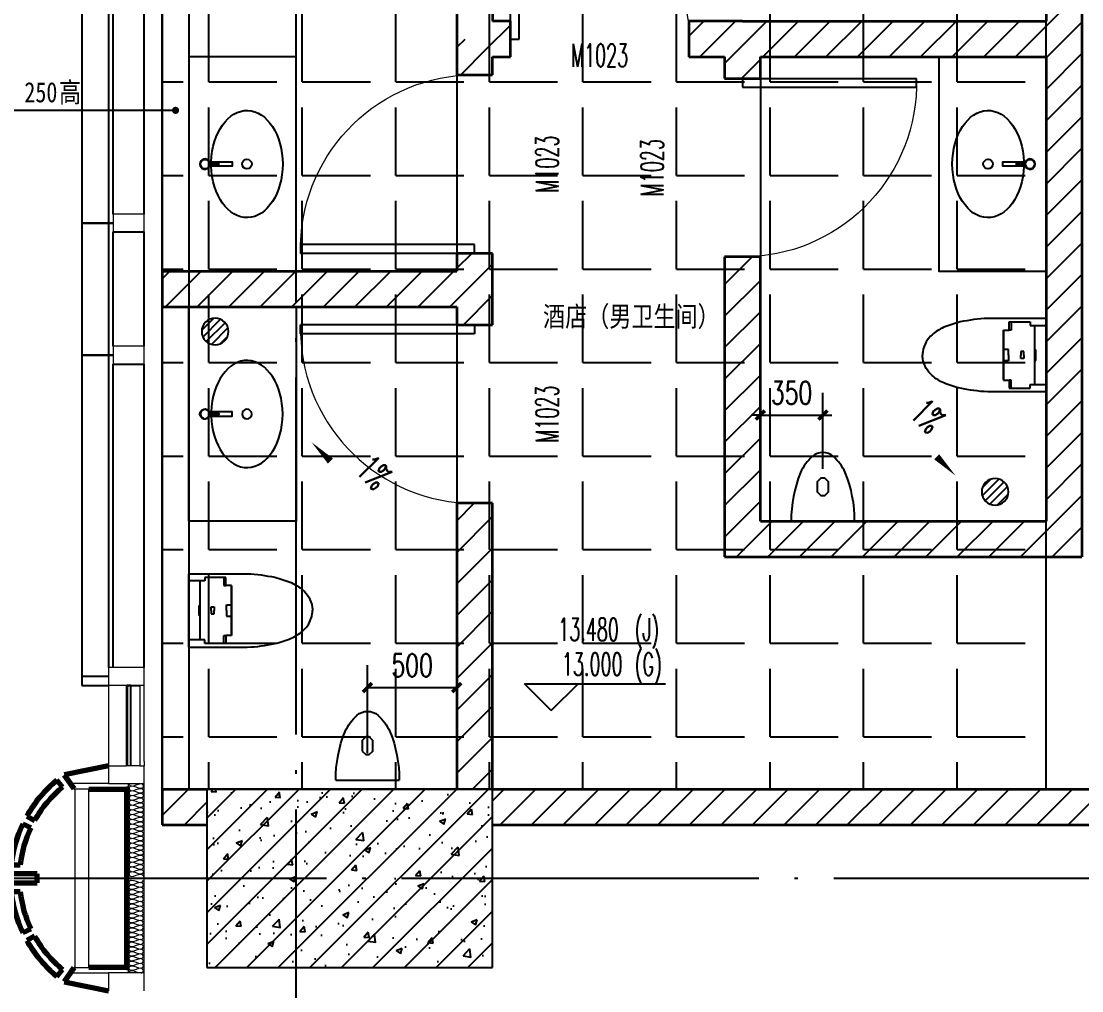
# Model space of a CAD drawing. Header units: millimetres. Extents: x 434053 to 1059003, y -2417481 to 936527.
# Drawn here: x 549291 to 555230, y -2137302 to -2131872 of the extents above; entities that cross this region are included whole.
import ezdxf

# ---------------------------------------------------------------- set-up
doc = ezdxf.new("R2010")
doc.units = ezdxf.units.MM
doc.header["$LTSCALE"] = 1000
doc.header["$MEASUREMENT"] = 0
doc.linetypes.add('DOTE', pattern=[2.42, 2, -0.2, 0.02, -0.2])
doc.layers.get('Defpoints').update_dxf_attribs({"color": 6})
for name, color, linetype in [('A-ANNO-DIMS', 3, 'Continuous'), ('A-ANNO-ELEV', 3, 'Continuous'), ('A-ANNO-LEAD', 3, 'Continuous'), ('A-AXIS', 16, 'DOTE'), ('A-COLS', 6, 'Continuous'), ('A-GLAZ', 4, 'Continuous'), ('A-WALL-PATT', 8, 'Continuous'), ('DIM_SYMB', 3, 'Continuous'), ('fur2023', 252, 'Continuous'), ('PUB_HATCH', 8, 'Continuous'), ('PUB_TEXT', 7, 'Continuous'), ('STAIR', 2, 'Continuous'), ('WINDOW', 4, 'Continuous'), ('WINDOW_TEXT', 7, 'Continuous')]:
    doc.layers.add(name, color=color, linetype=linetype)
for name, color, linetype, lineweight in [('A-ANNO-TEXT', 7, 'Continuous', 25), ('A-DETL-0001', 4, 'Continuous', 15), ('A-GENM', 2, 'Continuous', 70), ('A-GENM-PROJ', 2, 'Continuous', 25), ('A-GLAZ-PROJ', 2, 'Continuous', 25), ('A-WALL', 5, 'Continuous', 35)]:
    doc.layers.add(name, color=color, linetype=linetype, lineweight=lineweight)
doc.styles.add('_TCH_DIM', font='SIMPLEX.shx', dxfattribs={"width": 0.8, "height": 3, "bigfont": 'GBCBIG.shx'})
doc.styles.add('_TCH_DIM_T3', font='SIMPLEX', dxfattribs={"width": 0.705882, "bigfont": 'GBCBIG'})
doc.styles.add('_TCH_WINDOW', font='SIMPLEX.shx', dxfattribs={"width": 0.8, "height": 3.5, "bigfont": 'GBCBIG.shx'})
doc.styles.add('TITXV', font='', dxfattribs={"width": 0.8})
doc.styles.add('宋体', font='', dxfattribs={"width": 0.8})
doc.styles.get('TITXV').set_extended_font_data('SimSun')
doc.styles.get('宋体').set_extended_font_data('SimSun')
doc.dimstyles.new('_TCH_ARCH&&50', dxfattribs={"dimtxt": 127.5, "dimasz": 50, "dimexe": 125, "dimexo": 150, "dimgap": 61.25, "dimtad": 1, "dimdec": 0, "dimzin": 0, "dimdsep": 46, "dimtxsty": '_TCH_DIM_T3', "dimblk": 'ARCHTICK', "dimcen": 0.09, "dimclrt": 7, "dimazin": 2, "dimtfac": 1, "dimtdec": 0, "dimtix": 1, "dimtmove": 2, "dimatfit": 3, "dimfxl": 1, "dimtolj": 1, "dimtzin": 0, "dimarcsym": 0})
pattern_1 = [(45, (-1713816.56, -1462893.01), (-88.388383, 88.388383), [])]

# ---------------------------------------------------------------- blocks, each defined once
blk = doc.blocks.new('A$C3E4953DA')
at = {"layer": 'A-AXIS'}
for p, q in [((-1950.7, -5859), (-1950.7, 16732.8)), ((-6200, -4243.7), (3500, -4243.7))]:
    blk.add_line(p, q, dxfattribs=at)
blk = doc.blocks.new('FO-Exterior Column FULL - FO-Exterior Column FULL-4205815-800_Module Plan-APT')
at = {"layer": 'A-GENM'}
for p, q in [((25, 599.6), (-25, 599.6)), ((-25, 599.6), (-25, 399.6)), ((25, 399.6), (25, 599.6)), ((-75, 494.9), (-75, 545.2)), ((75, 545.2), (75, 494.9)), ((-304, 480.9), (-282.7, 435.7)), ((282.7, 435.7), (304, 480.9)), ((-324, 414.4), (-348.5, 458)), ((348.5, 458), (324, 414.4)), ((-25, 399.6), (25, 399.6)), ((-580.2, 249.1), (-629.9, 0)), ((-502.1, 193.8), (-580.2, 249.1)), ((-549.6, 289.3), (-510.9, 257.6)), ((580.2, 249.1), (502.1, 193.8)), ((510.9, 257.6), (549.6, 289.3)), ((630, -0.1), (580.2, 249.1)), ((-500, -110), (-500, 109.7)), ((500, 109.7), (500, -110)), ((500, -100.4), (-500, -100.4)), ((-500, -100.4), (-500, -110)), ((500, -110), (500, -100.4))]:
    blk.add_line(p, q, dxfattribs=at)
for radius, start, end in [(711.1, 96.05696, 115.31585), (711.1, 64.68415, 83.94304), (661.1, 96.51696, 115.31585), (661.1, 64.68415, 83.48304), (711.1, 119.34461, 140.61064), (711.1, 39.38936, 60.65539), (661.1, 119.34461, 140.61072), (661.1, 39.38928, 60.65539)]:
    blk.add_arc((0, -161.9), radius, start, end, dxfattribs=at)
blk = doc.blocks.new('FO-Vision _ Louver_updated - 150 Spacing-V148-800_Module Plan-APT')
at = {"layer": 'A-GLAZ'}
for p, q in [((-1125, 25), (-1125, 200)), ((675, 100), (675, 175.2)), ((1124.9, 125), (675, 125)), ((675, 125), (675, 105)), ((675, 105), (1124.9, 105)), ((-1175, 25), (-1175, 0)), ((-1175, 0), (574.9, 0)), ((574.9, 25), (-1125.1, 25)), ((625, 0), (625, -150)), ((675, -150), (675, 0)), ((625, -150), (675, -150))]:
    blk.add_line(p, q, dxfattribs=at)
at = {"layer": 'A-GLAZ-PROJ'}
for p, q in [((574.9, 200), (-1125, 200)), ((-1175, -150), (-1175, 0)), ((-1175, -150), (625, -150))]:
    blk.add_line(p, q, dxfattribs=at)
blk = doc.blocks.new('FO-Vision Panels - Regular-V149-800_Module Plan-APT')
at = {"layer": 'A-GLAZ'}
for p, q in [((370, 0), (-370, 0)), ((-370, 0), (-370, -25)), ((370, -25), (370, 0)), ((-319.9, -25), (320.1, -25)), ((320, -25), (320, -200))]:
    blk.add_line(p, q, dxfattribs=at)
at = {"layer": 'A-GLAZ-PROJ'}
for p, q in [((-370, 0), (-370, 150)), ((370, 150), (-370, 150)), ((370, 150), (370, 0)), ((-319.9, -200), (320, -200))]:
    blk.add_line(p, q, dxfattribs=at)
blk = doc.blocks.new('FO-Vision _ Louver_updated - 150 Spacing-V150-800_Module Plan-APT')
at = {"layer": 'A-GLAZ'}
for p, q in [((675, 150), (625, 150)), ((625, 150), (625, 0)), ((675, -0.2), (675, 150)), ((575.1, 0), (-1175, 0)), ((-1175, 0), (-1175, -25)), ((-1124.9, -25), (575.1, -25)), ((575, -25), (575, -200)), ((1125.1, -105), (675.1, -105)), ((675.1, -125), (1125.1, -125))]:
    blk.add_line(p, q, dxfattribs=at)
at = {"layer": 'A-GLAZ-PROJ'}
for p, q in [((-1175, 0), (-1175, 150)), ((625, 150), (-1175, 150)), ((-1124.9, -200), (575, -200))]:
    blk.add_line(p, q, dxfattribs=at)
blk = doc.blocks.new('dgasdgghOval Sink 1')
blk.add_line((-12.3, -25.6), (-12.3, -36.1))
at = {"ltscale": 0.3}
for points in [[(12.4, -25.6), (12.4, -151.8), (-12.3, -151.8), (-12.3, -25.6)], [(-3.2, -25.8), (-3.2, -78), (3.3, -78), (3.3, -25.8)]]:
    blk.add_lwpolyline(points, dxfattribs=at)
for centre, radius in [((0, 0), 26), ((0, -235), 26.7)]:
    blk.add_circle(centre, radius, dxfattribs=at)
blk.add_arc((0, 0), 28.6, 295.583, 244.417, dxfattribs=at)
at = {"ltscale": 0.3, "extrusion": (0, 0, -1)}
blk.add_ellipse((0, -235), major_axis=(-300, 0), ratio=0.666667, start_param=1.611975, end_param=7.812803, dxfattribs=at)
blk = doc.blocks.new('dgasdgghVanity 1')
blk.add_lwpolyline([(0, 1200), (0, 0), (600, 0), (600, 1200)], close=True)
at = {"layer": 'fur2023', "rotation": 270}
blk.add_blockref('dgasdgghOval Sink 1', (510, 600), dxfattribs=at)
blk = doc.blocks.new('dgasdgghCES9786-2')
for p, q in [((0, 205.7), (328.7, 205.7)), ((0, 205.7), (0, -205.7)), ((196.7, 185.5), (89.9, 185.5)), ((89.9, 185.5), (89.9, 165.1)), ((89.9, 185.5), (89.9, 165.1)), ((208.7, 185.5), (196.7, 185.5)), ((196.7, 185.5), (196.7, 139.9)), ((208.7, 139.9), (208.7, 185.5)), ((89.9, 165.1), (0, 165.1)), ((89.9, 165.1), (0, 165.1)), ((62.8, 165.1), (62.8, -165.1)), ((196.7, 139.9), (208.7, 139.9)), ((240, 139.9), (208.7, 139.9)), ((240, -137.4), (240, 139.9)), ((240, 137.4), (240, -139.9)), ((57.8, 27.4), (57.8, -27.4)), ((126, 0), (126, 19.6)), ((126, 19.6), (142.9, 19.6)), ((126, 0), (126, -19.6)), ((142.9, 19.6), (142.9, 0)), ((142.9, -19.6), (142.9, 0)), ((210.8, 0), (210.8, 32.1)), ((210.8, 32.1), (240, 32.1)), ((210.8, 0), (210.8, -32.1)), ((126, -19.6), (142.9, -19.6)), ((210.8, -32.1), (240, -32.1)), ((89.9, -165.1), (0, -165.1)), ((89.9, -185.5), (89.9, -165.1)), ((196.7, -185.5), (196.7, -139.9)), ((196.7, -139.9), (208.7, -139.9)), ((240, -139.9), (208.7, -139.9)), ((208.7, -139.9), (208.7, -185.5)), ((0, -205.7), (328.7, -205.7)), ((196.7, -185.5), (89.9, -185.5)), ((208.7, -185.5), (196.7, -185.5))]:
    blk.add_line(p, q)
at = {"elevation": 0}
for points in [[(328.7, 205.7, -0.036975), (483.7, 185.8, -0.031573), (576.5, 155.9, -0.063048), (640.8, 114.5, -0.079558), (674.9, 74.1, -0.085202), (694.7, 19, -0.029079), (695, 0, -0.420896)], [(328.7, -205.7, 0.036975), (483.7, -185.8, 0.031573), (576.5, -155.9, 0.063048), (640.8, -114.5, 0.079558), (674.9, -74.1, 0.085202), (694.7, -19, 0.029079), (695, 0, 0.420896)]]:
    blk.add_lwpolyline(points, format="xyb", dxfattribs=at)
for points in [[(62.8, 33), (57.6, 27.1)], [(62.8, -33), (57.6, -27.1)]]:
    blk.add_lwpolyline(points, dxfattribs=at)
blk = doc.blocks.new('dgasdgghA$C0C2312E7')
blk.add_line((177.5, 0), (-177.5, 0))
blk.add_lwpolyline([(177.5, 0, 0.098836), (125.5, 272.2, 0.0609), (125.5, 272.2, 0.102065), (59, 362.4, 0.185058), (0, 385, 0.185058), (-59, 362.4, 0.102065), (-125.5, 272.2, 0.0609), (-125.5, 272.2, 0.098836), (-177.5, 0, 0.047209)], format="xyb")
blk.add_lwpolyline([(30, 162.5), (10, 142.5), (-10, 142.5), (-30, 162.5), (-30, 222.5), (-10, 242.5), (10, 242.5), (30, 222.5)], close=True)
blk = doc.blocks.new('adfasdfdgdf')
at = {"layer": 'fur2023', "rotation": 180}
blk.add_blockref('dgasdgghVanity 1', (-4200, 1875.7, 0), dxfattribs=at)
at = {"layer": 'fur2023'}
for name, p in [('dgasdgghVanity 1', (-600, 675.7, 0)), ('dgasdgghA$C0C2312E7', (-1250, -724.3, 0))]:
    blk.add_blockref(name, p, dxfattribs=at)
at = {"layer": 'fur2023', "xscale": -1}
for name, p in [('dgasdgghVanity 1', (-4200, -724.3, 0)), ('dgasdgghA$C0C2312E7', (-3800, -2174.3, 0))]:
    blk.add_blockref(name, p, dxfattribs=at)
at = {"layer": 'fur2023', "extrusion": (0.103799, -1.33851e-13, -0.994598), "xscale": -1, "rotation": 89.99999925633087}
blk.add_blockref('dgasdgghCES9786-2', (205.7, 0), dxfattribs=at)
at = {"layer": 'fur2023', "extrusion": (-0.103799, -1.33407e-13, -0.994598), "rotation": 270.000000743669}
blk.add_blockref('dgasdgghCES9786-2', (1224.3, 4774.1, 498.2), dxfattribs=at)
blk = doc.blocks.new('fdshf')
at = {"layer": 'STAIR'}
h = blk.add_hatch(dxfattribs=at)
h.set_pattern_fill('ANSI31', color=8, scale=20, style=0)
h.set_pattern_definition([(45, (-83487.75, 15410.437), (-22.45064, 22.45064), [])])
edge = h.paths.add_edge_path()
edge.add_arc((0, 0), 75, 0, 360)
blk.add_circle((0, 0), 75, dxfattribs=at)
blk = doc.blocks.new('_ArchTick')
at = {"color": 0, "linetype": 'ByBlock', "const_width": 0.4}
blk.add_lwpolyline([(-0.5, -0.5), (0.5, 0.5)], dxfattribs=at)
blk = doc.blocks.new('*D835')
at = {"layer": 'A-ANNO-DIMS', "color": 0, "lineweight": -2, "transparency": 16777216}
for p, q in [((553429.8, -2134379.2), (553429.8, -2133952.7)), ((553779.8, -2134379.2), (553779.8, -2133952.7)), ((553429.8, -2134077.7), (553379.8, -2134077.7)), ((553429.8, -2134077.7), (553779.8, -2134077.7)), ((553779.8, -2134077.7), (553829.8, -2134077.7))]:
    blk.add_line(p, q, dxfattribs=at)
at = {"layer": 'Defpoints', "color": 0, "transparency": 16777216}
for p in [(553779.8, -2134077.7), (553429.8, -2134529.2), (553779.8, -2134529.2)]:
    blk.add_point(p, dxfattribs=at)
at = {"layer": 'A-ANNO-DIMS', "color": 0, "lineweight": -2, "transparency": 16777216, "xscale": 50, "yscale": 50, "zscale": 50}
blk.add_blockref('_ArchTick', (553429.8, -2134077.7), dxfattribs=at)
at = {"layer": 'A-ANNO-DIMS', "color": 0, "lineweight": -2, "transparency": 16777216, "xscale": 50, "yscale": 50, "zscale": 50, "rotation": 180}
blk.add_blockref('_ArchTick', (553779.8, -2134077.7), dxfattribs=at)
at = {"layer": 'A-ANNO-DIMS', "color": 7, "transparency": 16777216, "insert": (553604.8, -2133952.7), "char_height": 127.5, "attachment_point": 5, "style": '_TCH_DIM_T3'}
blk.add_mtext('\\A1;350', dxfattribs=at)
blk = doc.blocks.new('*D836')
at = {"layer": 'A-ANNO-DIMS', "color": 0, "lineweight": -2, "transparency": 16777216}
for p, q in [((551229.8, -2135971.7), (551229.8, -2135478.9)), ((551729.8, -2135971.7), (551729.8, -2135478.9)), ((551229.8, -2135603.9), (551729.8, -2135603.9))]:
    blk.add_line(p, q, dxfattribs=at)
at = {"layer": 'Defpoints', "color": 0, "transparency": 16777216}
for p in [(551729.8, -2135603.9), (551229.8, -2136121.7), (551729.8, -2136121.7)]:
    blk.add_point(p, dxfattribs=at)
at = {"layer": 'A-ANNO-DIMS', "color": 0, "lineweight": -2, "transparency": 16777216, "xscale": 50, "yscale": 50, "zscale": 50, "rotation": 180}
blk.add_blockref('_ArchTick', (551229.8, -2135603.9), dxfattribs=at)
at = {"layer": 'A-ANNO-DIMS', "color": 0, "lineweight": -2, "transparency": 16777216, "xscale": 50, "yscale": 50, "zscale": 50}
blk.add_blockref('_ArchTick', (551729.8, -2135603.9), dxfattribs=at)
at = {"layer": 'A-ANNO-DIMS', "color": 7, "transparency": 16777216, "insert": (551479.8, -2135478.9), "char_height": 127.5, "attachment_point": 5, "style": '_TCH_DIM_T3'}
blk.add_mtext('\\A1;500', dxfattribs=at)
blk = doc.blocks.new('$DorLib2D$00000001')
for p, q in [((0.45, 0.975), (0.5, 0.975)), ((0.45, 0), (0.45, 0.975)), ((0.5, 0), (0.5, 0.975)), ((0.5, 0), (0.45, 0))]:
    blk.add_line(p, q)
at = {"lineweight": 13}
blk.add_arc((0.475, 0), 0.975, 91.46928, 180, dxfattribs=at)

msp = doc.modelspace()

# ---------------------------------------------------------------- hatches: boundary and pattern name
at = {"layer": 'A-WALL-PATT'}
h = msp.add_hatch(dxfattribs=at)
h.set_pattern_fill('普通砖', color=256, scale=50, style=0)
h.set_pattern_definition(pattern_1)
h.paths.add_polyline_path([(555096.4, -2130171.7), (555029.8, -2130271.7), (555029.8, -2131871.7), (555096.4, -2131971.7), (555229.8, -2131971.7), (555229.8, -2130171.7)])
h = msp.add_hatch(dxfattribs=at)
h.set_pattern_fill('普通砖', color=256, scale=50, style=0)
h.set_pattern_definition(pattern_1)
h.paths.add_polyline_path([(551929.8, -2132071.7), (552029.8, -2132071.7), (552029.8, -2131871.7), (551929.8, -2131871.7), (551863.1, -2131971.7)])
h = msp.add_hatch(dxfattribs=at)
h.set_pattern_fill('普通砖', color=256, scale=50, style=0)
h.set_pattern_definition(pattern_1)
h.paths.add_polyline_path([(553329.8, -2131871.7), (553029.8, -2131871.7), (553029.8, -2132071.7), (553229.8, -2132071.7), (553329.8, -2132005)])
h = msp.add_hatch(dxfattribs=at)
h.set_pattern_fill('普通砖', color=256, scale=50, style=0)
h.set_pattern_definition(pattern_1)
h.paths.add_polyline_path([(553329.8, -2132005), (553429.8, -2132071.7), (555029.8, -2132071.7), (555096.4, -2131971.7), (555029.8, -2131871.7), (553329.8, -2131871.7)])
h = msp.add_hatch(dxfattribs=at)
h.set_pattern_fill('普通砖', color=256, scale=50, style=0)
h.set_pattern_definition(pattern_1)
h.paths.add_polyline_path([(551729.8, -2131971.7), (551729.8, -2132171.7), (551929.8, -2132171.7), (551929.8, -2132071.7), (551863.1, -2131971.7)])
h = msp.add_hatch(dxfattribs=at)
h.set_pattern_fill('普通砖', color=256, scale=50, style=0)
h.set_pattern_definition(pattern_1)
h.paths.add_polyline_path([(553229.8, -2132071.7), (553229.8, -2132191.8), (553429.8, -2132191.8), (553429.8, -2132071.7), (553329.8, -2132005)])
h = msp.add_hatch(dxfattribs=at)
h.set_pattern_fill('普通砖', color=256, scale=50, style=0)
h.set_pattern_definition(pattern_1)
h.paths.add_polyline_path([(555096.4, -2131971.7), (555029.8, -2132071.7), (555029.8, -2134671.7), (555229.8, -2134871.7), (555229.8, -2131971.7)])
h = msp.add_hatch(dxfattribs=at)
h.set_pattern_fill('普通砖', color=256, scale=50, style=0)
h.set_pattern_definition(pattern_1)
h.paths.add_polyline_path([(551929.8, -2133371.7), (551929.8, -2133171.7), (551729.8, -2133171.7), (551729.8, -2133271.7), (551796.4, -2133371.7)])
h = msp.add_hatch(dxfattribs=at)
h.set_pattern_fill('普通砖', color=256, scale=50, style=0)
h.set_pattern_definition(pattern_1)
h.paths.add_polyline_path([(553429.8, -2134671.7), (553429.8, -2133191.8), (553229.8, -2133191.8), (553229.8, -2134871.7)])
h = msp.add_hatch(dxfattribs=at)
h.set_pattern_fill('普通砖', color=256, scale=50, style=0)
h.set_pattern_definition(pattern_1)
h.paths.add_polyline_path([(550079.8, -2133471.7), (551729.8, -2133471.7), (551796.4, -2133371.7), (551729.8, -2133271.7), (550079.8, -2133271.7)])
h = msp.add_hatch(dxfattribs=at)
h.set_pattern_fill('普通砖', color=256, scale=50, style=0)
h.set_pattern_definition(pattern_1)
h.paths.add_polyline_path([(551729.8, -2133471.7), (551729.8, -2133571.7), (551929.8, -2133571.7), (551929.8, -2133371.7), (551796.4, -2133371.7)])
h = msp.add_hatch(dxfattribs=at)
h.set_pattern_fill('普通砖', color=256, scale=50, style=0)
h.set_pattern_definition(pattern_1)
h.paths.add_polyline_path([(551729.8, -2136171.7), (551929.8, -2136171.7), (551929.8, -2134571.7), (551729.8, -2134571.7)])
h = msp.add_hatch(dxfattribs=at)
h.set_pattern_fill('普通砖', color=256, scale=50, style=0)
h.set_pattern_definition(pattern_1)
h.paths.add_polyline_path([(553429.8, -2134671.7), (553229.8, -2134871.7), (555229.8, -2134871.7), (555029.8, -2134671.7)])
h = msp.add_hatch(dxfattribs=at)
h.set_pattern_fill('普通砖', color=256, scale=50, style=0)
h.set_pattern_definition(pattern_1)
h.paths.add_polyline_path([(550329.8, -2136371.7), (550329.8, -2136171.7), (550079.8, -2136171.7), (550079.8, -2136371.7)])
h = msp.add_hatch(dxfattribs=at)
h.set_pattern_fill('钢筋混凝土', color=256, scale=50, style=0)
h.set_pattern_definition([(45, (-1713816.56, -1462982.77), (-88.3883476, 88.3883476), []), (50, (-1713816.56, -1462982.77), (358.63009, -31.376067), [37.5, -412.5]), (355, (-1713816.56, -1462982.77), (-69.375667, 376.096067), [30, -330]), (100.4514, (-1713786.68, -1462985.4), (289.25469, 344.71977), [31.870095, -350.571056]), (46.1842, (-1713816.56, -1462882.77), (533.620524, -82.75951), [56.25, -618.75]), (96.6356, (-1713772.1, -1462889.67), (467.33135, 487.05894), [47.80514, -525.8565]), (351.1842, (-1713816.56, -1462882.77), (467.33097, 487.0593), [45, -495]), (21, (-1713766.56, -1462907.77), (298.453526, -201.309445), [37.5, -412.5]), (326, (-1713766.56, -1462907.77), (121.657666, 362.57502), [30, -330]), (71.4514, (-1713741.7, -1462924.55), (420.111314, 161.26525), [31.870095, -350.571056]), (37.5, (-1713816.56, -1462982.77), (6.079928, 166.446927), [0, -326, 0, -335, 0, -331.25]), (7.5, (-1713816.56, -1462982.77), (131.534769, 197.205856), [0, -191, 0, -318.5, 0, -126.25]), (327.5, (-1713928.06, -1462982.77), (266.911218, -11.277436), [0, -125, 0, -390, 0, -517.5]), (317.5, (-1713978.06, -1462982.77), (291.593085, 50.052491), [0, -162.5, 0, -259, 0, -367.5])])
h.paths.add_polyline_path([(550329.8, -2137171.7), (551929.8, -2137171.7), (551929.8, -2136171.7), (550329.8, -2136171.7)])
h = msp.add_hatch(dxfattribs=at)
h.set_pattern_fill('普通砖', color=256, scale=50, style=0)
h.set_pattern_definition(pattern_1)
h.paths.add_polyline_path([(551929.8, -2136171.7), (551929.8, -2136371.7), (556280.4, -2136371.7), (556280.4, -2136171.7)])
at = {"layer": 'PUB_HATCH'}
h = msp.add_hatch(dxfattribs=at)
h.set_pattern_fill('ANGLE', color=256, scale=150)
h.set_pattern_definition([(0, (-12007467.05, -2028484.8), (0, 523.875), [381, -142.875]), (90, (-12007467.05, -2028484.8), (-523.875, 3e-14), [381, -142.875])])
h.paths.add_polyline_path([(555029.8, -2128121.7), (551029.8, -2128121.7), (551029.8, -2129571.7), (550079.8, -2129571.7), (550079.8, -2136171.7), (555029.8, -2136171.7)])

# ---------------------------------------------------------------- linework, layer by layer
msp.add_lwpolyline([(550079.8, -2130571.7), (550229.8, -2130571.7), (550229.8, -2136171.7), (550079.8, -2136171.7)], close=True)
at = {"layer": 'A-ANNO-ELEV'}
for p, q in [((552259, -2135731.7), (552109, -2135581.7)), ((552109, -2135581.7), (552898.3, -2135581.7)), ((552259, -2135731.7), (552409, -2135581.7))]:
    msp.add_line(p, q, dxfattribs=at)
at = {"layer": 'A-ANNO-LEAD'}
for p, q in [((549699.4, -2132371), (548485.5, -2132371)), ((550155.1, -2132371), (549699.4, -2132371)), ((550155.1, -2132371), (549699.4, -2132371))]:
    msp.add_line(p, q, dxfattribs=at)
at = {"layer": 'A-ANNO-LEAD', "const_width": 20}
msp.add_lwpolyline([(550165.1, -2132371, 1), (550145.1, -2132371, 1)], format="xyb", close=True, dxfattribs=at)
msp.add_lwpolyline([(550165.1, -2132371, 1), (550145.1, -2132371, 1)], format="xyb", close=True, dxfattribs=at)
at = {"layer": 'A-COLS'}
for p, q in [((551929.8, -2136171.7), (550329.8, -2136171.7)), ((550329.8, -2136171.7), (550329.8, -2137171.7)), ((551929.8, -2137171.7), (551929.8, -2136171.7)), ((550329.8, -2137171.7), (551929.8, -2137171.7))]:
    msp.add_line(p, q, dxfattribs=at)
at = {"layer": 'A-DETL-0001'}
for p, q in [((549979.8, -2132951.7), (549804.8, -2132951.7)), ((549804.8, -2132951.7), (549804.8, -2133051.7)), ((549979.8, -2133051.7), (549979.8, -2132951.7)), ((549804.8, -2133051.7), (549979.8, -2133051.7)), ((549804.8, -2133691.7), (549804.8, -2133791.7)), ((549979.8, -2133691.7), (549804.8, -2133691.7)), ((549979.8, -2133791.7), (549979.8, -2133691.7)), ((549804.8, -2133791.7), (549979.8, -2133791.7)), ((549779.8, -2135491.7), (549779.8, -2135591.7)), ((549979.8, -2135491.7), (549779.8, -2135491.7)), ((549979.8, -2135591.7), (549979.8, -2135491.7)), ((549879.8, -2135591.7), (549779.8, -2135591.7)), ((549779.8, -2135591.7), (549779.8, -2136041.7)), ((549879.8, -2135591.7), (549955, -2135591.7)), ((549879.8, -2136041.7), (549879.8, -2135591.7)), ((549955, -2135591.7), (549955, -2136041.7)), ((549979.8, -2135591.7), (549955, -2135591.7)), ((549979.8, -2136016.8), (549979.8, -2135591.7)), ((549779.8, -2136041.7), (549779.8, -2136141.7)), ((549779.8, -2136041.7), (549879.8, -2136041.7)), ((549955, -2136041.7), (549879.8, -2136041.7)), ((549955, -2136041.7), (549979.8, -2136041.7)), ((549979.8, -2136016.8), (549979.8, -2136041.6)), ((549979.8, -2136141.7), (549979.8, -2136041.7)), ((549779.8, -2136141.7), (549566.3, -2136141.7)), ((549566.3, -2136141.7), (549587.5, -2136171.6)), ((549587.5, -2136171.6), (549590.1, -2136171.6)), ((549670.1, -2136171.6), (549590.1, -2136171.6)), ((549590.1, -2136171.6), (549590.1, -2136671.6)), ((549670.1, -2136171.6), (549889.8, -2136171.6)), ((549670.1, -2136671.6), (549670.1, -2136171.6)), ((549779.8, -2136141.7), (549979.8, -2136141.7)), ((549889.8, -2136141.7), (549889.8, -2136671.7)), ((549979.8, -2136671.7), (549979.8, -2136141.7)), ((549590.1, -2136671.8), (549590.1, -2137171.8)), ((549670.1, -2137171.8), (549670.1, -2136671.8)), ((549889.8, -2136671.7), (549889.8, -2137201.7)), ((549979.8, -2137201.7), (549979.8, -2136671.7)), ((549587.5, -2137171.8), (549566.3, -2137201.7)), ((549590.1, -2137171.8), (549587.5, -2137171.8)), ((549590.1, -2137171.8), (549670.1, -2137171.8)), ((549889.8, -2137171.8), (549670.1, -2137171.8)), ((549566.3, -2137201.7), (549779.8, -2137201.7)), ((549979.8, -2137201.7), (549779.8, -2137201.7)), ((549779.8, -2137201.7), (549779.8, -2137301.7)), ((549979.8, -2137301.7), (549979.8, -2137201.7))]:
    msp.add_line(p, q, dxfattribs=at)
for points in [[(549894.8, -2136141.7), (549894.8, -2136148), (549901.8, -2136155), (549908.1, -2136155)], [(549908.1, -2136155), (549901.8, -2136155), (549887.7, -2136168.4), (549901.8, -2136181.7), (549908.1, -2136181.7)], [(549908.1, -2136155), (549926.4, -2136155), (549943.1, -2136141.7), (549961.4, -2136141.7)], [(549961.4, -2136168.4), (549943.1, -2136168.4), (549926.4, -2136155), (549908.1, -2136155)], [(549908.1, -2136181.7), (549926.4, -2136181.7), (549943.1, -2136168.4), (549961.4, -2136168.4)], [(549961.4, -2136141.7), (549967.7, -2136141.7), (549981.8, -2136155), (549967.7, -2136168.4), (549961.4, -2136168.4)], [(549961.4, -2136168.4), (549967.7, -2136168.4), (549981.8, -2136181.7), (549967.7, -2136195), (549961.4, -2136195)], [(549908.1, -2136181.7), (549901.8, -2136181.7), (549887.7, -2136195), (549901.8, -2136208.4), (549908.1, -2136208.4)], [(549908.1, -2136208.4), (549901.8, -2136208.4), (549887.7, -2136221.7), (549901.8, -2136235), (549908.1, -2136235)], [(549908.1, -2136235), (549901.8, -2136235), (549887.7, -2136248.4), (549901.8, -2136261.7), (549908.1, -2136261.7)], [(549961.4, -2136195), (549943.1, -2136195), (549926.4, -2136181.7), (549908.1, -2136181.7)], [(549908.1, -2136208.4), (549926.4, -2136208.4), (549943.1, -2136195), (549961.4, -2136195)], [(549961.4, -2136221.7), (549943.1, -2136221.7), (549926.4, -2136208.4), (549908.1, -2136208.4)], [(549908.1, -2136235), (549926.4, -2136235), (549943.1, -2136221.7), (549961.4, -2136221.7)], [(549961.4, -2136248.4), (549943.1, -2136248.4), (549926.4, -2136235), (549908.1, -2136235)], [(549961.4, -2136195), (549967.7, -2136195), (549981.8, -2136208.4), (549967.7, -2136221.7), (549961.4, -2136221.7)], [(549961.4, -2136221.7), (549967.7, -2136221.7), (549981.8, -2136235), (549967.7, -2136248.4), (549961.4, -2136248.4)], [(549908.1, -2136261.7), (549901.8, -2136261.7), (549887.7, -2136275), (549901.8, -2136288.4), (549908.1, -2136288.4)], [(549908.1, -2136288.4), (549901.8, -2136288.4), (549887.7, -2136301.7), (549901.8, -2136315), (549908.1, -2136315)], [(549908.1, -2136261.7), (549926.4, -2136261.7), (549943.1, -2136248.4), (549961.4, -2136248.4)], [(549961.4, -2136275), (549943.1, -2136275), (549926.4, -2136261.7), (549908.1, -2136261.7)], [(549908.1, -2136288.4), (549926.4, -2136288.4), (549943.1, -2136275), (549961.4, -2136275)], [(549961.4, -2136301.7), (549943.1, -2136301.7), (549926.4, -2136288.4), (549908.1, -2136288.4)], [(549961.4, -2136248.4), (549967.7, -2136248.4), (549981.8, -2136261.7), (549967.7, -2136275), (549961.4, -2136275)], [(549961.4, -2136275), (549967.7, -2136275), (549981.8, -2136288.4), (549967.7, -2136301.7), (549961.4, -2136301.7)], [(549908.1, -2136315), (549901.8, -2136315), (549887.7, -2136328.4), (549901.8, -2136341.7), (549908.1, -2136341.7)], [(549908.1, -2136341.7), (549901.8, -2136341.7), (549887.7, -2136355), (549901.8, -2136368.4), (549908.1, -2136368.4)], [(549908.1, -2136315), (549926.4, -2136315), (549943.1, -2136301.7), (549961.4, -2136301.7)], [(549961.4, -2136328.4), (549943.1, -2136328.4), (549926.4, -2136315), (549908.1, -2136315)], [(549908.1, -2136341.7), (549926.4, -2136341.7), (549943.1, -2136328.4), (549961.4, -2136328.4)], [(549961.4, -2136355), (549943.1, -2136355), (549926.4, -2136341.7), (549908.1, -2136341.7)], [(549908.1, -2136368.4), (549926.4, -2136368.4), (549943.1, -2136355), (549961.4, -2136355)], [(549961.4, -2136301.7), (549967.7, -2136301.7), (549981.8, -2136315), (549967.7, -2136328.4), (549961.4, -2136328.4)], [(549961.4, -2136328.4), (549967.7, -2136328.4), (549981.8, -2136341.7), (549967.7, -2136355), (549961.4, -2136355)], [(549961.4, -2136355), (549967.7, -2136355), (549981.8, -2136368.4), (549967.7, -2136381.7), (549961.4, -2136381.7)], [(549908.1, -2136368.4), (549901.8, -2136368.4), (549887.7, -2136381.7), (549901.8, -2136395), (549908.1, -2136395)], [(549908.1, -2136395), (549901.8, -2136395), (549887.7, -2136408.4), (549901.8, -2136421.7), (549908.1, -2136421.7)], [(549961.4, -2136381.7), (549943.1, -2136381.7), (549926.4, -2136368.4), (549908.1, -2136368.4)], [(549908.1, -2136395), (549926.4, -2136395), (549943.1, -2136381.7), (549961.4, -2136381.7)], [(549961.4, -2136408.4), (549943.1, -2136408.4), (549926.4, -2136395), (549908.1, -2136395)], [(549908.1, -2136421.7), (549926.4, -2136421.7), (549943.1, -2136408.4), (549961.4, -2136408.4)], [(549961.4, -2136381.7), (549967.7, -2136381.7), (549981.8, -2136395), (549967.7, -2136408.4), (549961.4, -2136408.4)], [(549961.4, -2136408.4), (549967.7, -2136408.4), (549981.8, -2136421.7), (549967.7, -2136435), (549961.4, -2136435)], [(549908.1, -2136421.7), (549901.8, -2136421.7), (549887.7, -2136435), (549901.8, -2136448.4), (549908.1, -2136448.4)], [(549908.1, -2136448.4), (549901.8, -2136448.4), (549887.7, -2136461.7), (549901.8, -2136475), (549908.1, -2136475)], [(549908.1, -2136475), (549901.8, -2136475), (549887.7, -2136488.4), (549901.8, -2136501.7), (549908.1, -2136501.7)], [(549961.4, -2136435), (549943.1, -2136435), (549926.4, -2136421.7), (549908.1, -2136421.7)], [(549908.1, -2136448.4), (549926.4, -2136448.4), (549943.1, -2136435), (549961.4, -2136435)], [(549961.4, -2136461.7), (549943.1, -2136461.7), (549926.4, -2136448.4), (549908.1, -2136448.4)], [(549908.1, -2136475), (549926.4, -2136475), (549943.1, -2136461.7), (549961.4, -2136461.7)], [(549961.4, -2136488.4), (549943.1, -2136488.4), (549926.4, -2136475), (549908.1, -2136475)], [(549961.4, -2136435), (549967.7, -2136435), (549981.8, -2136448.4), (549967.7, -2136461.7), (549961.4, -2136461.7)], [(549961.4, -2136461.7), (549967.7, -2136461.7), (549981.8, -2136475), (549967.7, -2136488.4), (549961.4, -2136488.4)], [(549908.1, -2136501.7), (549901.8, -2136501.7), (549887.7, -2136515), (549901.8, -2136528.4), (549908.1, -2136528.4)], [(549908.1, -2136528.4), (549901.8, -2136528.4), (549887.7, -2136541.7), (549901.8, -2136555), (549908.1, -2136555)], [(549908.1, -2136501.7), (549926.4, -2136501.7), (549943.1, -2136488.4), (549961.4, -2136488.4)], [(549961.4, -2136515), (549943.1, -2136515), (549926.4, -2136501.7), (549908.1, -2136501.7)], [(549908.1, -2136528.4), (549926.4, -2136528.4), (549943.1, -2136515), (549961.4, -2136515)], [(549961.4, -2136541.7), (549943.1, -2136541.7), (549926.4, -2136528.4), (549908.1, -2136528.4)], [(549961.4, -2136488.4), (549967.7, -2136488.4), (549981.8, -2136501.7), (549967.7, -2136515), (549961.4, -2136515)], [(549961.4, -2136515), (549967.7, -2136515), (549981.8, -2136528.4), (549967.7, -2136541.7), (549961.4, -2136541.7)], [(549908.1, -2136555), (549901.8, -2136555), (549887.7, -2136568.4), (549901.8, -2136581.7), (549908.1, -2136581.7)], [(549908.1, -2136581.7), (549901.8, -2136581.7), (549887.7, -2136595), (549901.8, -2136608.4), (549908.1, -2136608.4)], [(549908.1, -2136555), (549926.4, -2136555), (549943.1, -2136541.7), (549961.4, -2136541.7)], [(549961.4, -2136568.4), (549943.1, -2136568.4), (549926.4, -2136555), (549908.1, -2136555)], [(549908.1, -2136581.7), (549926.4, -2136581.7), (549943.1, -2136568.4), (549961.4, -2136568.4)], [(549961.4, -2136595), (549943.1, -2136595), (549926.4, -2136581.7), (549908.1, -2136581.7)], [(549961.4, -2136541.7), (549967.7, -2136541.7), (549981.8, -2136555), (549967.7, -2136568.4), (549961.4, -2136568.4)], [(549961.4, -2136568.4), (549967.7, -2136568.4), (549981.8, -2136581.7), (549967.7, -2136595), (549961.4, -2136595)], [(549908.1, -2136608.4), (549901.8, -2136608.4), (549887.7, -2136621.7), (549901.8, -2136635), (549908.1, -2136635)], [(549908.1, -2136635), (549901.8, -2136635), (549887.7, -2136648.4), (549901.8, -2136661.7), (549908.1, -2136661.7)], [(549908.1, -2136608.4), (549926.4, -2136608.4), (549943.1, -2136595), (549961.4, -2136595)], [(549961.4, -2136621.7), (549943.1, -2136621.7), (549926.4, -2136608.4), (549908.1, -2136608.4)], [(549908.1, -2136635), (549926.4, -2136635), (549943.1, -2136621.7), (549961.4, -2136621.7)], [(549961.4, -2136648.4), (549943.1, -2136648.4), (549926.4, -2136635), (549908.1, -2136635)], [(549908.1, -2136661.7), (549926.4, -2136661.7), (549943.1, -2136648.4), (549961.4, -2136648.4)], [(549961.4, -2136595), (549967.7, -2136595), (549981.8, -2136608.4), (549967.7, -2136621.7), (549961.4, -2136621.7)], [(549961.4, -2136621.7), (549967.7, -2136621.7), (549981.8, -2136635), (549967.7, -2136648.4), (549961.4, -2136648.4)], [(549961.4, -2136648.4), (549967.7, -2136648.4), (549974.8, -2136655.4), (549974.8, -2136661.7)], [(549908.1, -2136708.4), (549901.8, -2136708.4), (549887.7, -2136695), (549901.8, -2136681.7), (549908.1, -2136681.7)], [(549908.1, -2136735), (549901.8, -2136735), (549887.7, -2136721.7), (549901.8, -2136708.4), (549908.1, -2136708.4)], [(549908.1, -2136681.7), (549926.4, -2136681.7), (549943.1, -2136695), (549961.4, -2136695)], [(549961.4, -2136695), (549943.1, -2136695), (549926.4, -2136708.4), (549908.1, -2136708.4)], [(549908.1, -2136708.4), (549926.4, -2136708.4), (549943.1, -2136721.7), (549961.4, -2136721.7)], [(549961.4, -2136695), (549967.7, -2136695), (549974.8, -2136688), (549974.8, -2136681.7)], [(549961.4, -2136721.7), (549967.7, -2136721.7), (549981.8, -2136708.4), (549967.7, -2136695), (549961.4, -2136695)], [(549908.1, -2136761.7), (549901.8, -2136761.7), (549887.7, -2136748.4), (549901.8, -2136735), (549908.1, -2136735)], [(549908.1, -2136788.4), (549901.8, -2136788.4), (549887.7, -2136775), (549901.8, -2136761.7), (549908.1, -2136761.7)], [(549961.4, -2136721.7), (549943.1, -2136721.7), (549926.4, -2136735), (549908.1, -2136735)], [(549908.1, -2136735), (549926.4, -2136735), (549943.1, -2136748.4), (549961.4, -2136748.4)], [(549961.4, -2136748.4), (549943.1, -2136748.4), (549926.4, -2136761.7), (549908.1, -2136761.7)], [(549908.1, -2136761.7), (549926.4, -2136761.7), (549943.1, -2136775), (549961.4, -2136775)], [(549961.4, -2136748.4), (549967.7, -2136748.4), (549981.8, -2136735), (549967.7, -2136721.7), (549961.4, -2136721.7)], [(549961.4, -2136775), (549967.7, -2136775), (549981.8, -2136761.7), (549967.7, -2136748.4), (549961.4, -2136748.4)], [(549908.1, -2136815), (549901.8, -2136815), (549887.7, -2136801.7), (549901.8, -2136788.4), (549908.1, -2136788.4)], [(549908.1, -2136841.7), (549901.8, -2136841.7), (549887.7, -2136828.4), (549901.8, -2136815), (549908.1, -2136815)], [(549961.4, -2136775), (549943.1, -2136775), (549926.4, -2136788.4), (549908.1, -2136788.4)], [(549908.1, -2136788.4), (549926.4, -2136788.4), (549943.1, -2136801.7), (549961.4, -2136801.7)], [(549961.4, -2136801.7), (549943.1, -2136801.7), (549926.4, -2136815), (549908.1, -2136815)], [(549908.1, -2136815), (549926.4, -2136815), (549943.1, -2136828.4), (549961.4, -2136828.4)], [(549961.4, -2136828.4), (549943.1, -2136828.4), (549926.4, -2136841.7), (549908.1, -2136841.7)], [(549961.4, -2136801.7), (549967.7, -2136801.7), (549981.8, -2136788.4), (549967.7, -2136775), (549961.4, -2136775)], [(549961.4, -2136828.4), (549967.7, -2136828.4), (549981.8, -2136815), (549967.7, -2136801.7), (549961.4, -2136801.7)], [(549961.4, -2136855), (549967.7, -2136855), (549981.8, -2136841.7), (549967.7, -2136828.4), (549961.4, -2136828.4)], [(549908.1, -2136868.4), (549901.8, -2136868.4), (549887.7, -2136855), (549901.8, -2136841.7), (549908.1, -2136841.7)], [(549908.1, -2136895), (549901.8, -2136895), (549887.7, -2136881.7), (549901.8, -2136868.4), (549908.1, -2136868.4)], [(549908.1, -2136841.7), (549926.4, -2136841.7), (549943.1, -2136855), (549961.4, -2136855)], [(549961.4, -2136855), (549943.1, -2136855), (549926.4, -2136868.4), (549908.1, -2136868.4)], [(549908.1, -2136868.4), (549926.4, -2136868.4), (549943.1, -2136881.7), (549961.4, -2136881.7)], [(549961.4, -2136881.7), (549943.1, -2136881.7), (549926.4, -2136895), (549908.1, -2136895)], [(549961.4, -2136881.7), (549967.7, -2136881.7), (549981.8, -2136868.4), (549967.7, -2136855), (549961.4, -2136855)], [(549961.4, -2136908.4), (549967.7, -2136908.4), (549981.8, -2136895), (549967.7, -2136881.7), (549961.4, -2136881.7)], [(549908.1, -2136921.7), (549901.8, -2136921.7), (549887.7, -2136908.4), (549901.8, -2136895), (549908.1, -2136895)], [(549908.1, -2136948.4), (549901.8, -2136948.4), (549887.7, -2136935), (549901.8, -2136921.7), (549908.1, -2136921.7)], [(549908.1, -2136975), (549901.8, -2136975), (549887.7, -2136961.7), (549901.8, -2136948.4), (549908.1, -2136948.4)], [(549908.1, -2136895), (549926.4, -2136895), (549943.1, -2136908.4), (549961.4, -2136908.4)], [(549961.4, -2136908.4), (549943.1, -2136908.4), (549926.4, -2136921.7), (549908.1, -2136921.7)], [(549908.1, -2136921.7), (549926.4, -2136921.7), (549943.1, -2136935), (549961.4, -2136935)], [(549961.4, -2136935), (549943.1, -2136935), (549926.4, -2136948.4), (549908.1, -2136948.4)], [(549908.1, -2136948.4), (549926.4, -2136948.4), (549943.1, -2136961.7), (549961.4, -2136961.7)], [(549961.4, -2136935), (549967.7, -2136935), (549981.8, -2136921.7), (549967.7, -2136908.4), (549961.4, -2136908.4)], [(549961.4, -2136961.7), (549967.7, -2136961.7), (549981.8, -2136948.4), (549967.7, -2136935), (549961.4, -2136935)], [(549908.1, -2137001.7), (549901.8, -2137001.7), (549887.7, -2136988.4), (549901.8, -2136975), (549908.1, -2136975)], [(549908.1, -2137028.4), (549901.8, -2137028.4), (549887.7, -2137015), (549901.8, -2137001.7), (549908.1, -2137001.7)], [(549961.4, -2136961.7), (549943.1, -2136961.7), (549926.4, -2136975), (549908.1, -2136975)], [(549908.1, -2136975), (549926.4, -2136975), (549943.1, -2136988.4), (549961.4, -2136988.4)], [(549961.4, -2136988.4), (549943.1, -2136988.4), (549926.4, -2137001.7), (549908.1, -2137001.7)], [(549908.1, -2137001.7), (549926.4, -2137001.7), (549943.1, -2137015), (549961.4, -2137015)], [(549961.4, -2136988.4), (549967.7, -2136988.4), (549981.8, -2136975), (549967.7, -2136961.7), (549961.4, -2136961.7)], [(549961.4, -2137015), (549967.7, -2137015), (549981.8, -2137001.7), (549967.7, -2136988.4), (549961.4, -2136988.4)], [(549908.1, -2137055), (549901.8, -2137055), (549887.7, -2137041.7), (549901.8, -2137028.4), (549908.1, -2137028.4)], [(549908.1, -2137081.7), (549901.8, -2137081.7), (549887.7, -2137068.4), (549901.8, -2137055), (549908.1, -2137055)], [(549961.4, -2137015), (549943.1, -2137015), (549926.4, -2137028.4), (549908.1, -2137028.4)], [(549908.1, -2137028.4), (549926.4, -2137028.4), (549943.1, -2137041.7), (549961.4, -2137041.7)], [(549961.4, -2137041.7), (549943.1, -2137041.7), (549926.4, -2137055), (549908.1, -2137055)], [(549908.1, -2137055), (549926.4, -2137055), (549943.1, -2137068.4), (549961.4, -2137068.4)], [(549961.4, -2137068.4), (549943.1, -2137068.4), (549926.4, -2137081.7), (549908.1, -2137081.7)], [(549961.4, -2137041.7), (549967.7, -2137041.7), (549981.8, -2137028.4), (549967.7, -2137015), (549961.4, -2137015)], [(549961.4, -2137068.4), (549967.7, -2137068.4), (549981.8, -2137055), (549967.7, -2137041.7), (549961.4, -2137041.7)], [(549961.4, -2137095), (549967.7, -2137095), (549981.8, -2137081.7), (549967.7, -2137068.4), (549961.4, -2137068.4)], [(549908.1, -2137108.4), (549901.8, -2137108.4), (549887.7, -2137095), (549901.8, -2137081.7), (549908.1, -2137081.7)], [(549908.1, -2137135), (549901.8, -2137135), (549887.7, -2137121.7), (549901.8, -2137108.4), (549908.1, -2137108.4)], [(549908.1, -2137081.7), (549926.4, -2137081.7), (549943.1, -2137095), (549961.4, -2137095)], [(549961.4, -2137095), (549943.1, -2137095), (549926.4, -2137108.4), (549908.1, -2137108.4)], [(549908.1, -2137108.4), (549926.4, -2137108.4), (549943.1, -2137121.7), (549961.4, -2137121.7)], [(549961.4, -2137121.7), (549943.1, -2137121.7), (549926.4, -2137135), (549908.1, -2137135)], [(549961.4, -2137121.7), (549967.7, -2137121.7), (549981.8, -2137108.4), (549967.7, -2137095), (549961.4, -2137095)], [(549961.4, -2137148.4), (549967.7, -2137148.4), (549981.8, -2137135), (549967.7, -2137121.7), (549961.4, -2137121.7)], [(549908.1, -2137161.7), (549901.8, -2137161.7), (549887.7, -2137148.4), (549901.8, -2137135), (549908.1, -2137135)], [(549908.1, -2137188.4), (549901.8, -2137188.4), (549887.7, -2137175), (549901.8, -2137161.7), (549908.1, -2137161.7)], [(549894.8, -2137201.7), (549894.8, -2137195.4), (549901.8, -2137188.4), (549908.1, -2137188.4)], [(549908.1, -2137135), (549926.4, -2137135), (549943.1, -2137148.4), (549961.4, -2137148.4)], [(549961.4, -2137148.4), (549943.1, -2137148.4), (549926.4, -2137161.7), (549908.1, -2137161.7)], [(549908.1, -2137161.7), (549926.4, -2137161.7), (549943.1, -2137175), (549961.4, -2137175)], [(549961.4, -2137175), (549943.1, -2137175), (549926.4, -2137188.4), (549908.1, -2137188.4)], [(549908.1, -2137188.4), (549926.4, -2137188.4), (549943.1, -2137201.7), (549961.4, -2137201.7)], [(549961.4, -2137175), (549967.7, -2137175), (549981.8, -2137161.7), (549967.7, -2137148.4), (549961.4, -2137148.4)], [(549961.4, -2137201.7), (549967.7, -2137201.7), (549981.8, -2137188.4), (549967.7, -2137175), (549961.4, -2137175)]]:
    msp.add_open_spline(points, degree=3, dxfattribs=at)
at = {"layer": 'A-WALL'}
for p, q in [((555229.8, -2130171.7), (555229.8, -2131971.7)), ((555029.8, -2130271.7), (555029.8, -2131871.7)), ((551729.8, -2130571.7), (551729.8, -2131971.7)), ((551929.8, -2130571.7), (551929.8, -2131871.7)), ((552029.8, -2131871.7), (551929.8, -2131871.7)), ((552029.8, -2132071.7), (552029.8, -2131871.7)), ((553329.8, -2131871.7), (553029.8, -2131871.7)), ((553029.8, -2131871.7), (553029.8, -2132071.7)), ((553329.8, -2131871.7), (555029.8, -2131871.7)), ((551729.8, -2131971.7), (551729.8, -2132171.7)), ((555229.8, -2131971.7), (555229.8, -2134871.7)), ((551929.8, -2132071.7), (552029.8, -2132071.7)), ((551929.8, -2132171.7), (551929.8, -2132071.7)), ((553029.8, -2132071.7), (553229.8, -2132071.7)), ((553229.8, -2132071.7), (553229.8, -2132191.8)), ((553429.8, -2132071.7), (555029.8, -2132071.7)), ((553429.8, -2132191.8), (553429.8, -2132071.7)), ((555029.8, -2132071.7), (555029.8, -2134671.7)), ((551729.8, -2132171.7), (551929.8, -2132171.7)), ((553229.8, -2132191.8), (553429.8, -2132191.8)), ((551929.8, -2133171.7), (551729.8, -2133171.7)), ((551729.8, -2133171.7), (551729.8, -2133271.7)), ((551929.8, -2133371.7), (551929.8, -2133171.7)), ((553429.8, -2133191.8), (553229.8, -2133191.8)), ((553229.8, -2133191.8), (553229.8, -2134871.7)), ((553429.8, -2134671.7), (553429.8, -2133191.8)), ((550079.8, -2133271.7), (551729.8, -2133271.7)), ((550079.8, -2133271.7), (550079.8, -2133471.7)), ((551929.8, -2133571.7), (551929.8, -2133371.7)), ((550079.8, -2133471.7), (551729.8, -2133471.7)), ((551729.8, -2133471.7), (551729.8, -2133571.7)), ((551729.8, -2133571.7), (551929.8, -2133571.7)), ((551929.8, -2134571.7), (551729.8, -2134571.7)), ((551729.8, -2134571.7), (551729.8, -2136171.7)), ((551929.8, -2136171.7), (551929.8, -2134571.7)), ((553429.8, -2134671.7), (555029.8, -2134671.7)), ((553229.8, -2134871.7), (555229.8, -2134871.7)), ((550079.8, -2136171.7), (550329.8, -2136171.7)), ((550079.8, -2136171.7), (550079.8, -2136371.7)), ((551929.8, -2136171.7), (556280.4, -2136171.7)), ((550079.8, -2136371.7), (550329.8, -2136371.7)), ((551929.8, -2136371.7), (556280.4, -2136371.7))]:
    msp.add_line(p, q, dxfattribs=at)
at = {"layer": 'DIM_SYMB'}
for points in [[(554018.2, -2133912, 0, 0, 0), (554523, -2134416.8, 0, 40, 0), (554416.9, -2134310.7, 0, 0, 0)], [(551420.9, -2134733.8, 0, 0, 0), (550916.2, -2134229.1, 0, 40, 0), (551022.2, -2134335.1, 0, 0, 0)]]:
    msp.add_lwpolyline(points, format="xyseb", dxfattribs=at)
at = {"layer": 'PUB_HATCH'}
msp.add_lwpolyline([(555029.8, -2128121.7), (551029.8, -2128121.7), (551029.8, -2129571.7), (550079.8, -2129571.7), (550079.8, -2136171.7), (555029.8, -2136171.7)], close=True, dxfattribs=at)
at = {"layer": 'WINDOW'}
for p, q in [((551729.8, -2132171.7), (551729.8, -2133171.7)), ((553429.8, -2132191.8), (553429.8, -2133191.8)), ((551729.8, -2133571.7), (551729.8, -2134571.7))]:
    msp.add_line(p, q, dxfattribs=at)

# ---------------------------------------------------------------- block references
for name, p in [('A$C3E4953DA', (552780.4, -2132428)), ('adfasdfdgdf', (555029.8, -2133947.4, 0))]:
    msp.add_blockref(name, p)
at = {"layer": 'A-GENM-PROJ', "rotation": 90}
msp.add_blockref('FO-Exterior Column FULL - FO-Exterior Column FULL-4205815-800_Module Plan-APT', (549779.8, -2136671.7), dxfattribs=at)
at = {"layer": 'A-GLAZ-PROJ'}
for name, p, rotation in [('FO-Vision _ Louver_updated - 150 Spacing-V150-800_Module Plan-APT', (549779.8, -2131826.8), 90), ('FO-Vision Panels - Regular-V149-800_Module Plan-APT', (549779.8, -2133371.8), 90), ('FO-Vision _ Louver_updated - 150 Spacing-V148-800_Module Plan-APT', (549779.8, -2134916.8), 270)]:
    msp.add_blockref(name, p, dxfattribs=dict(at, rotation=rotation))
at = {"layer": 'STAIR', "extrusion": (0, 0, -1), "zscale": -1, "rotation": 270}
for p in [(-550376.3, -2133609.6), (-554744.4, -2134507.2)]:
    msp.add_blockref('fdshf', p, dxfattribs=at)
at = {"layer": 'WINDOW'}
ref = msp.add_blockref('$DorLib2D$00000001', (552529.8, -2131971.7), dxfattribs=dict(at, xscale=-1000, yscale=1000, zscale=200, rotation=359.9999999972964))
ref.add_attrib('A', 'M1023', (552368.6, -2132126.4), dxfattribs={"layer": 'WINDOW_TEXT', "height": 127.5, "style": '_TCH_WINDOW', "width": 0.564706})
ref = msp.add_blockref('$DorLib2D$00000001', (551829.8, -2132671.7), dxfattribs=dict(at, xscale=1000, yscale=-1000, zscale=200, rotation=269.9999999990852))
ref.add_attrib('A', 'M1023', (552299.4, -2132832.8), dxfattribs={"layer": 'WINDOW_TEXT', "height": 127.5, "rotation": 90, "style": '_TCH_WINDOW', "width": 0.564706})
ref = msp.add_blockref('$DorLib2D$00000001', (553329.8, -2132691.8), dxfattribs=dict(at, xscale=-1000, yscale=1000, zscale=200, rotation=269.9999999990852))
ref.add_attrib('A', 'M1023', (552887.6, -2132853), dxfattribs={"layer": 'WINDOW_TEXT', "height": 127.5, "rotation": 90, "style": '_TCH_WINDOW', "width": 0.564706})
ref = msp.add_blockref('$DorLib2D$00000001', (551829.8, -2134071.7), dxfattribs=dict(at, xscale=-1000, yscale=-1000, zscale=200, rotation=269.99999999908))
ref.add_attrib('A', 'M1023', (552299.4, -2134232.8), dxfattribs={"layer": 'WINDOW_TEXT', "height": 127.5, "rotation": 90, "style": '_TCH_WINDOW', "width": 0.564706})

# ---------------------------------------------------------------- texts
at = {"layer": 'A-ANNO-TEXT'}
for s, height, style, width, p in [('酒店（男卫生间）', 113.29, 'TITXV', 0.8, (552213, -2133581.7)), ('13.480', 127.5, '_TCH_DIM', 0.564706, (552298, -2135341.7)), ('(J)', 127.5, '_TCH_DIM', 0.564706, (552726.5, -2135341.7)), ('(G)', 127.5, '_TCH_DIM', 0.564706, (552726.5, -2135536.7)), ('13.000', 127.5, '_TCH_DIM', 0.564706, (552318.6, -2135536.7))]:
    msp.add_text(s, height=height, dxfattribs=dict(at, style=style, width=width)).set_placement(p)
at = {"layer": 'PUB_TEXT', "style": '宋体', "width": 0.8}
for s, height, p in [('高', 113.3, (549502.6, -2132326)), ('250', 113.29, (549308.2, -2132326))]:
    msp.add_text(s, height=height, dxfattribs=at).set_placement(p)
at = {"layer": 'PUB_TEXT', "style": '_TCH_DIM', "width": 0.564706}
for p in [(554259.6, -2134079.2), (551157.6, -2134396.2)]:
    msp.add_text('1%', height=148.75, rotation=315, dxfattribs=at).set_placement(p)

# ---------------------------------------------------------------- dimensions: what is measured, and where the dimension line sits
at = {"layer": 'A-ANNO-DIMS'}
for p1, p2, distance, picture, middle in [((553429.8, -2134529.2), (553779.8, -2134529.2), 451.5, '*D835', (553604.8, -2133952.7)), ((551229.8, -2136121.7), (551729.8, -2136121.7), 517.8, '*D836', (551479.8, -2135478.9))]:
    dim = msp.add_aligned_dim(p1=p1, p2=p2, distance=distance, dimstyle='_TCH_ARCH&&50', dxfattribs=at)
    dim.commit()
    dim.dimension.update_dxf_attribs({"geometry": picture, "text_midpoint": middle})

doc.saveas('drawing.dxf')
